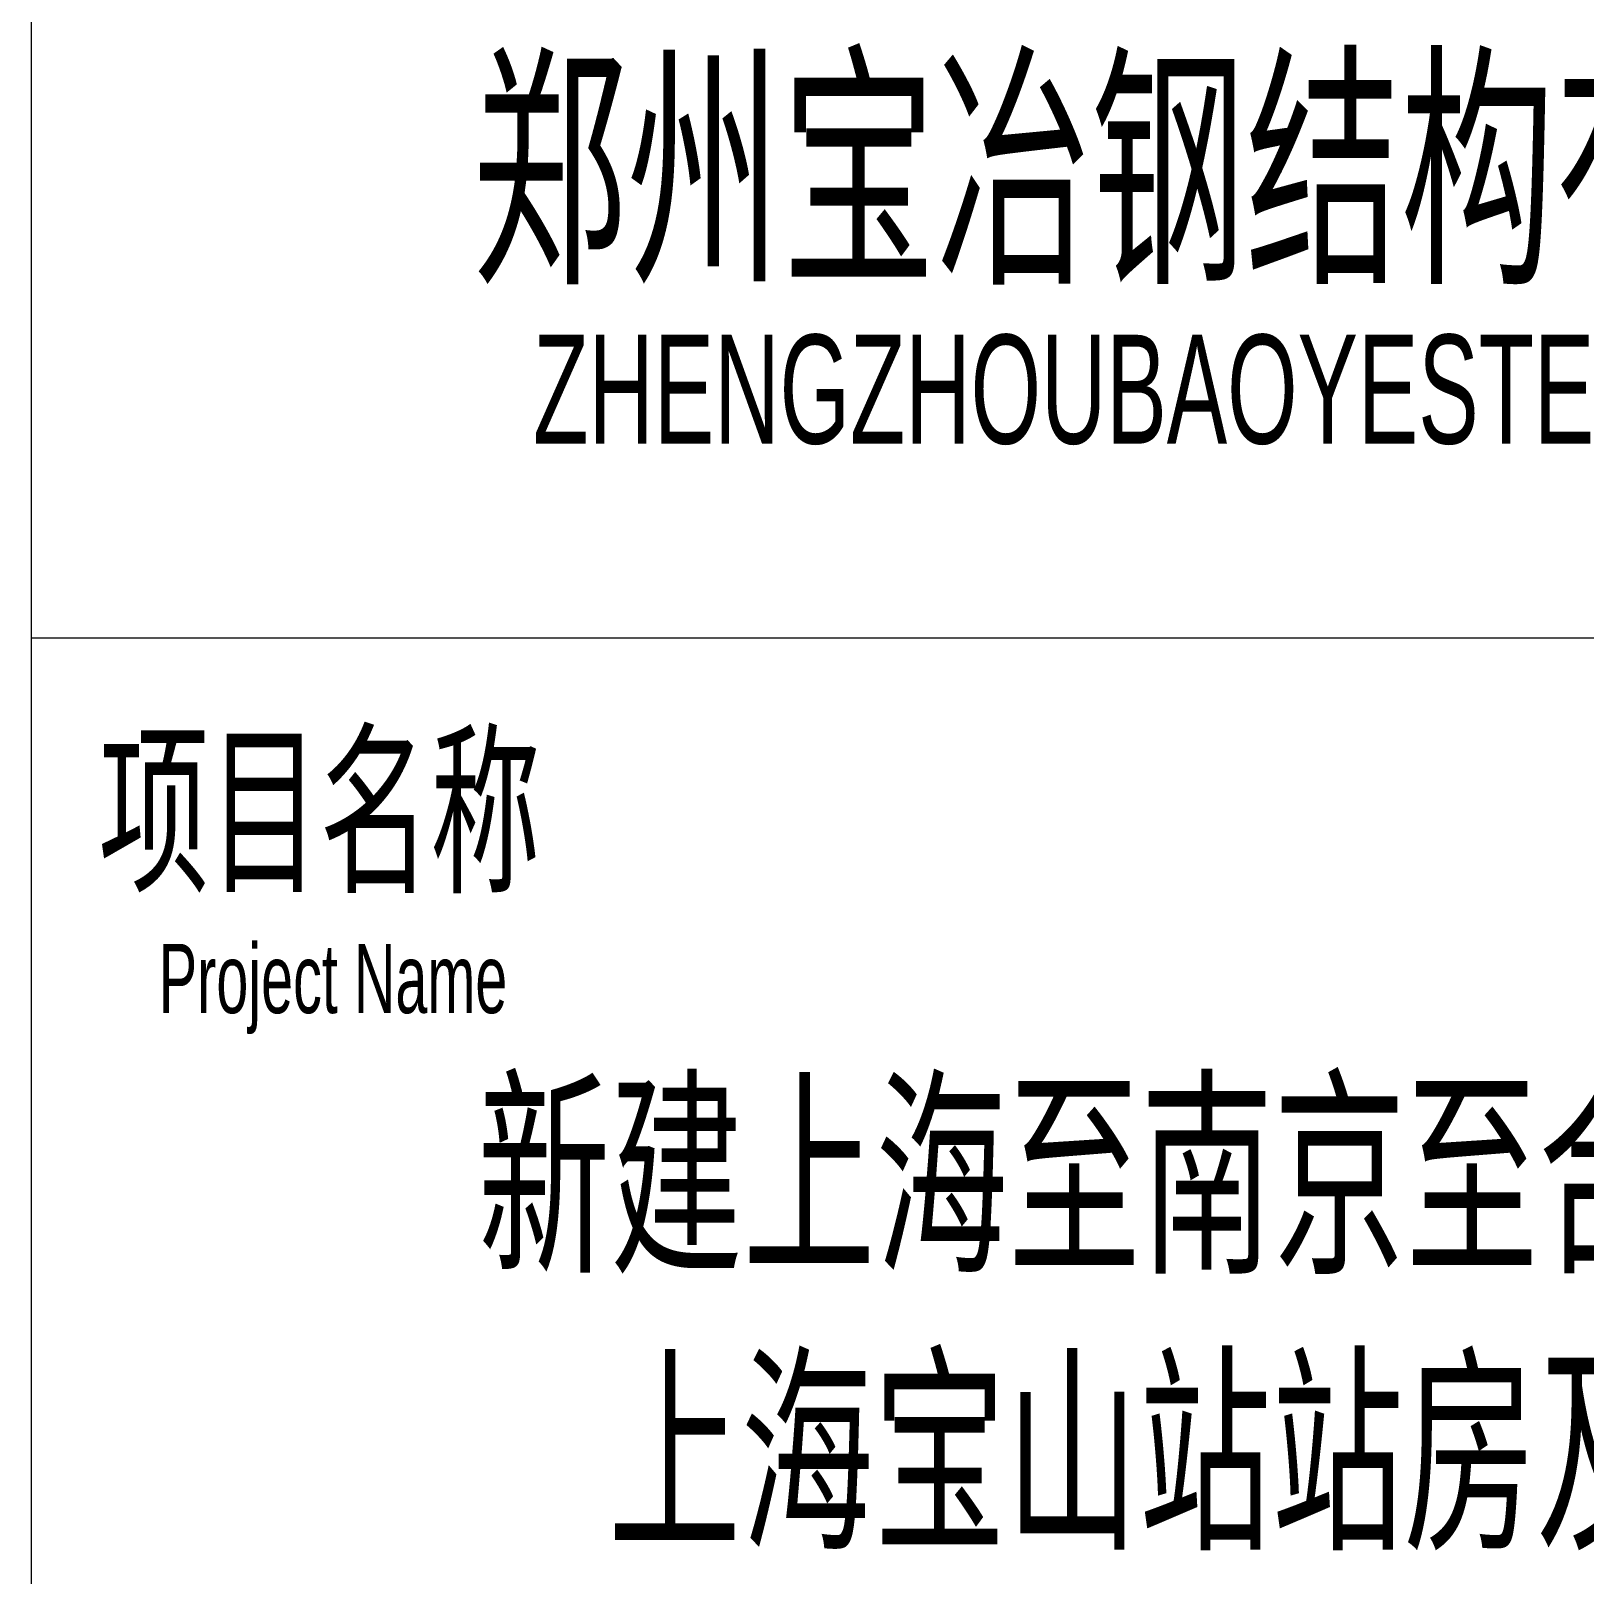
# Model space of a CAD drawing. Header units: millimetres. Extents: x 48 to 11980, y 100 to 8500.
# Drawn here: x 10798 to 11369, y 3075 to 3641 of the extents above; entities that cross this region are included whole.
import ezdxf

# ---------------------------------------------------------------- set-up
doc = ezdxf.new("R2010")
doc.units = ezdxf.units.MM
doc.linetypes.add('XKITLINE00', pattern=[0])
doc.layers.add('OtherObjectType', color=1, linetype='Continuous', lineweight=0)
doc.styles.add('$TD_AUDIT_GENERATED_(E7)', font='ARIAL.TTF')

# ---------------------------------------------------------------- blocks, each defined once
blk = doc.blocks.new('*A5')
at = {"layer": 'OtherObjectType', "color": 7, "linetype": 'XKITLINE00', "lineweight": 0}
for p, q in [((10798, 8405.95), (10798, 192)), ((10798, 3418.74), (11879.38, 3418.74))]:
    blk.add_line(p, q, dxfattribs=at)
at = {"layer": 'OtherObjectType', "color": 7, "style": '$TD_AUDIT_GENERATED_(E7)', "width": 0.595}
for s, height, p in [('\\M+5D6A3\\M+5D6DD\\M+5B1A6\\M+5D2B1\\M+5B8D6\\M+5BDE1\\M+5B9B9\\M+5D3D0\\M+5CFDE\\M+5B9AB\\M+5CBBE', 70, (10960, 3556.15)), ('ZHENGZHOUBAOYESTEELSTRUCTURE CO.,LTD.', 40, (10982.41, 3490)), ('\\M+5CFEE\\M+5C4BF\\M+5C3FB\\M+5B3C6', 50, (10822.86, 3330.42)), ('Project Name', 25.4268, (10844.9, 3280.87)), ('\\M+5D0C2\\M+5BDA8\\M+5C9CF\\M+5BAA3\\M+5D6C1\\M+5C4CF\\M+5BEA9\\M+5D6C1\\M+5BACF\\M+5B7CA\\M+5B8DF\\M+5CBD9\\M+5CCFA\\M+5C2B7', 60, (10962.03, 3191.71)), ('\\M+5C9CF\\M+5BAA3\\M+5B1A6\\M+5C9BD\\M+5D5BE\\M+5D5BE\\M+5B7BF\\M+5BCB0\\M+5CFE0\\M+5B9D8\\M+5B9A4\\M+5B3CC ', 60, (11010, 3090))]:
    blk.add_text(s, height=height, dxfattribs=at).set_placement(p)

msp = doc.modelspace()

# ---------------------------------------------------------------- block references
at = {"lineweight": 0}
msp.add_blockref('*A5', (0, 0), dxfattribs=at)

doc.saveas('drawing.dxf')
